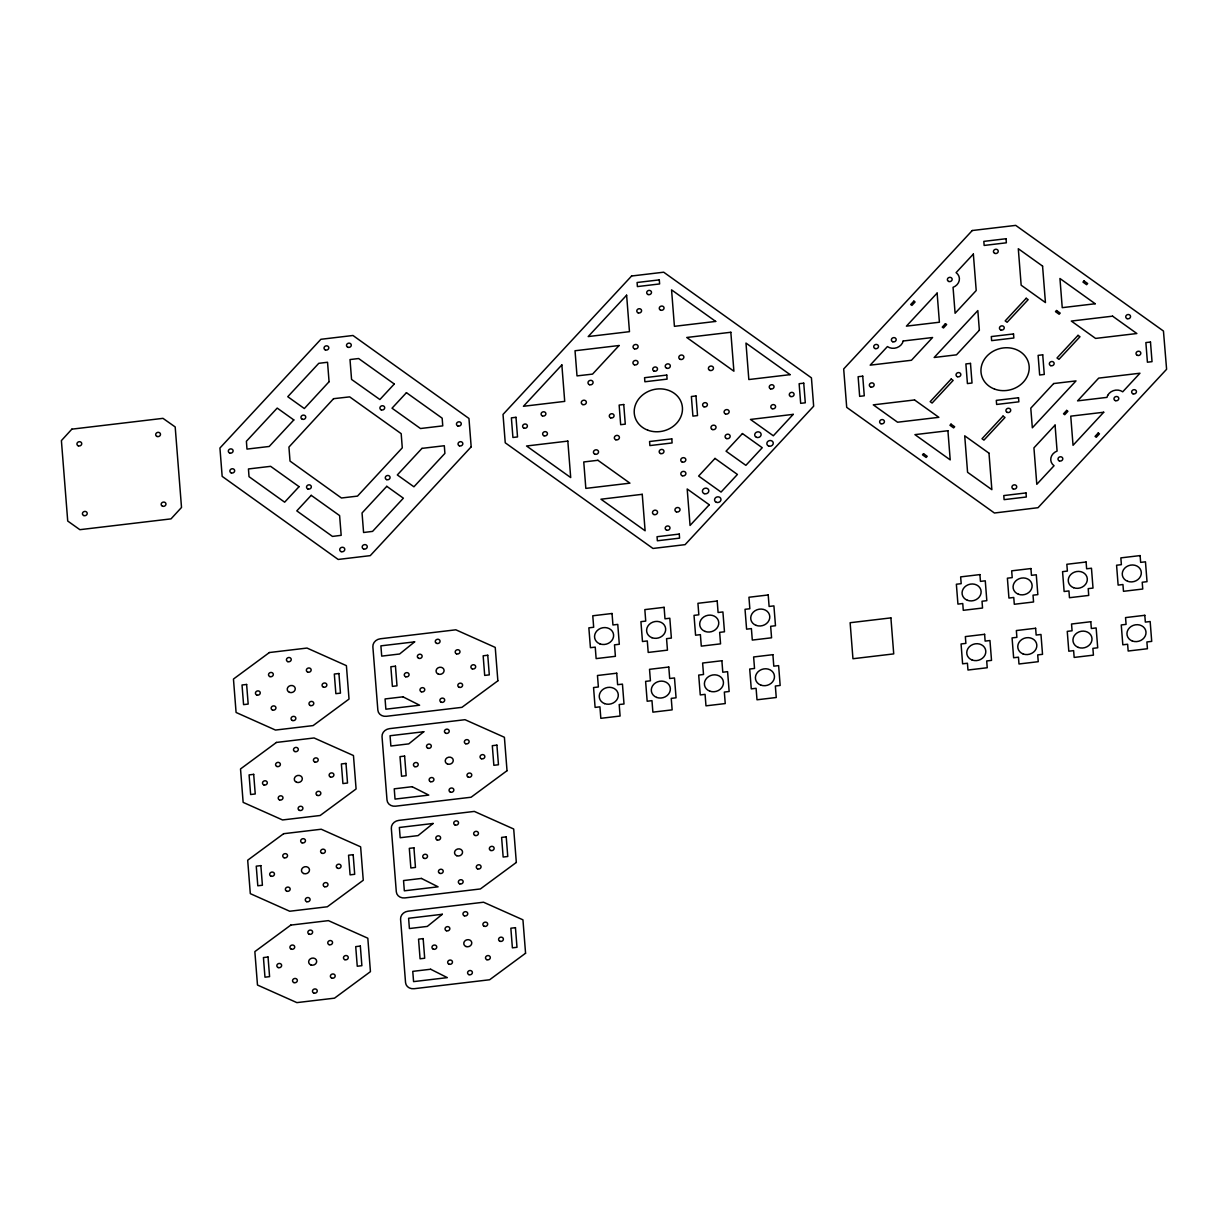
<?xml version="1.0" encoding="UTF-8"?>
<svg xmlns="http://www.w3.org/2000/svg" width="1228" height="1228" viewBox="0 0 1228 1228"><rect width="100%" height="100%" fill="white"/><g stroke="black" fill="none" stroke-linecap="round" stroke-linejoin="round"><path stroke-width="1.5" d="M903.194 341L902.442 343.011A9.732 8.504 -14.3 0 1 887.43 346.572L870.176 365.161L911.452 360.264L932.589 337.516L903.194 341M1107.702 395.37L1106.95 397.381L1077.57 400.865L1098.692 378.117L1139.968 373.22L1122.714 391.809A9.732 8.504 -14.3 0 0 1107.702 395.37M71.869 429.155L61.4 440.591L67.724 521.04L79.881 529.682L171.014 518.876L181.514 507.456L175.19 426.945L162.971 418.349L71.869 429.155M329.073 381.724L304.329 408.54L287.766 396.705L318.773 363.319L327.538 362.26L329.073 381.724M333.571 398.686L288.933 447.069L290.023 461.083L341.445 498L357.501 496.112L402.277 447.836L401.188 433.668L349.673 396.874L333.571 398.686M293.814 419.945L269.208 446.47L246.981 449.095L246.398 441.266L277.206 408.08L293.814 419.945M299.064 486.656L284.65 502.191L249.023 476.679L248.455 468.958L270.62 466.333L299.064 486.656M394.295 383.996L379.882 399.53L351.561 379.437L350.011 359.558L358.622 358.53L394.295 383.996M311.206 495.329L296.792 510.879L332.466 536.421L341.184 535.331L339.603 515.591L311.206 495.329M406.437 392.668L392.024 408.203L420.483 428.526L442.755 425.87L442.157 418.18L406.437 392.668M386.774 486.319L362.045 512.966L363.58 532.507L372.575 531.386L403.367 498.184L386.774 486.319M421.971 448.374L397.319 474.944L413.928 486.795L444.904 453.393L444.306 445.733L421.971 448.374M471.184 446.839L370.257 555.639L338.161 559.446L222.161 476.372L219.935 448.02L320.876 339.296L352.973 335.49L468.958 418.472L471.184 446.839M631.591 276.008L503.019 414.435L505.245 442.801L652.974 548.456L685.086 544.649L813.657 406.207L811.432 377.856L663.688 272.202L631.591 276.008M561.856 364.931L523.435 406.284L564.711 401.387L561.856 364.931M626.618 295.196L588.197 336.564L629.473 331.667L626.618 295.196M619.096 345.513L592.556 374.11L577.006 375.891L575.026 350.748L619.096 345.513M715.003 458.412L698.625 476.05L721.051 492.075L737.414 474.453L715.003 458.412M742.433 433.561L726.055 451.183L745.872 465.351L762.235 447.729L742.433 433.561M709.262 504.769L690.059 525.446L687.189 488.99L709.262 504.769M793.227 414.358L773.333 435.786L750.461 419.439L793.227 414.358M972.254 230.526L843.682 368.968L846.706 407.358L994.434 513.012L1038.028 507.701L1166.6 369.275L1163.453 331.038L1015.71 225.384L972.254 230.526M913.862 301.121L910.7 304.529L911.913 305.404L915.075 301.996L913.862 301.121M937.117 293.093L906.417 326.141L939.405 322.227L937.117 293.093M973.359 254.073L956.09 272.647A9.732 8.504 -14.3 0 1 955.154 286.277L953.051 287.321L955.092 313.278L976.214 290.529L973.359 254.073M945.422 323.685L942.26 327.108L943.472 327.968L946.635 324.56L945.422 323.685M979.361 330.209L956.489 354.831L934.155 357.486L977.826 310.577L979.361 330.209M951.193 379.022L930.179 401.663L932.113 403.045L953.143 380.419L951.193 379.022M1026.194 298.266L1005.179 320.907L1007.113 322.289L1028.143 299.663L1026.194 298.266M923.548 453.7L922.489 454.836L926.142 457.445L927.201 456.309L923.548 453.7M951.009 424.136L949.965 425.272L953.603 427.881L954.663 426.745L951.009 424.136M1056.556 310.515L1055.497 311.651L1059.135 314.245L1060.194 313.109L1056.556 310.515M1084.017 280.936L1082.958 282.072L1086.596 284.681L1087.655 283.545L1084.017 280.936M1003.03 416.092L982.016 438.734L983.95 440.115L1004.98 417.489L1003.03 416.092M1078.03 335.336L1057.016 357.977L1058.95 359.359L1079.98 336.733L1078.03 335.336M1053.655 383.55L1030.783 408.172L1032.334 427.804L1076.004 380.91L1053.655 383.55M1066.687 410.413L1063.509 413.821L1064.737 414.696L1067.899 411.288L1066.687 410.413M1055.067 425.103L1033.93 447.852L1036.8 484.308L1054.054 465.734A9.732 8.504 -14.3 0 1 1055.005 452.119L1057.093 451.06L1055.067 425.103M1103.726 412.24L1073.042 445.303L1070.755 416.154L1103.726 412.24M1098.246 432.977L1095.069 436.401L1096.282 437.26L1099.459 433.852L1098.246 432.977M414.634 641.86L399.607 654.002L381.708 656.12L380.895 645.851L414.634 641.86M423.798 731.734L408.77 743.876L390.872 746.01L390.059 735.741L423.798 731.734M433.1 823.466L418.073 835.608L400.174 837.726L399.361 827.472L433.1 823.466M442.341 914.277L427.298 926.419L409.4 928.537L408.602 918.268L442.341 914.277M269.392 652.529L233.458 679.053L236.083 712.47L275.486 730.061L313.109 725.594L349.028 699.07L346.403 665.653L307.015 648.062L269.392 652.529M276.453 742.433L240.519 768.943L243.144 802.375L282.547 819.951L320.155 815.499L356.089 788.975L353.464 755.542L314.076 737.967L276.453 742.433M283.622 833.705L247.688 860.214L250.312 893.646L289.701 911.237L327.323 906.771L363.258 880.246L360.633 846.829L321.245 829.238L283.622 833.705M497.862 680.819L461.928 707.343L386.436 716.292A8.105 7.092 -14.3 0 1 377.856 710.168L372.867 646.803A8.105 7.092 -14.3 0 1 380.342 638.775L455.849 629.81L495.237 647.402L497.862 680.819M290.79 925.098L254.856 951.608L257.481 985.04L296.884 1002.616L334.507 998.164L370.442 971.64L367.817 938.207L328.413 920.632L290.79 925.098M507.026 770.708L471.091 797.233L395.585 806.182A8.105 7.092 -14.3 0 1 387.004 800.042L382.031 736.693A8.105 7.092 -14.3 0 1 389.506 728.649L465.013 719.7L504.401 737.276L507.026 770.708M516.328 862.44L480.394 888.949L404.887 897.914A8.105 7.092 -14.3 0 1 396.306 891.774L391.333 828.424A8.105 7.092 -14.3 0 1 398.808 820.381L474.315 811.416L513.703 829.007L516.328 862.44M525.569 953.235L489.634 979.76L414.128 988.709A8.105 7.092 -14.3 0 1 405.547 982.584L400.574 919.219A8.105 7.092 -14.3 0 1 408.034 911.191L483.54 902.227L522.944 919.818L525.569 953.235M659.298 279.877L637.086 282.501L637.409 286.584L659.62 283.944L659.298 279.877M1006.039 238.739L983.828 241.379L984.15 245.446L1006.361 242.806L1006.039 238.739M715.694 321.429L674.418 326.326L671.562 289.869L715.694 321.429M730.829 332.266L686.744 337.485L733.899 371.194L730.829 332.266M1095.207 303.746L1062.235 307.66L1059.948 278.51L1095.207 303.746M1112.583 316.164L1071.307 321.061L1095.576 338.421L1136.852 333.525L1112.583 316.164M666.773 375.062L644.562 377.702L644.884 381.77L667.096 379.13L666.773 375.062M1013.514 333.939L991.303 336.564L991.625 340.632L1013.837 338.007L1013.514 333.939M790.111 374.647L748.834 379.544L745.979 343.088L790.111 374.647M515.99 417.305L511.385 417.858L512.92 437.475L517.525 436.938L515.99 417.305M623.747 404.519L619.142 405.071L620.677 424.688L625.282 424.151L623.747 404.519M695.984 395.953L691.379 396.506L692.914 416.123L697.519 415.586L695.984 395.953M803.741 383.167L799.136 383.719L800.671 403.337L805.292 402.799L803.741 383.167M862.731 376.167L858.126 376.72L859.661 396.352L864.266 395.8L862.731 376.167M970.488 363.396L965.883 363.933L967.418 383.566L972.023 383.013L970.488 363.396M1042.725 354.815L1038.12 355.368L1039.655 375L1044.276 374.448L1042.725 354.815M1150.482 342.044L1145.877 342.581L1147.412 362.214L1152.033 361.661L1150.482 342.044M567.827 441.098L526.551 445.994L570.698 477.554L567.827 441.098M914.568 399.96L873.292 404.856L897.576 422.217L938.852 417.32L914.568 399.96M671.793 438.872L649.566 441.512L649.888 445.58L672.1 442.955L671.793 438.872M1018.534 397.749L996.307 400.374L996.629 404.457L1018.856 401.817L1018.534 397.749M597.913 460.285L583.76 461.958L585.833 488.391L629.933 483.157L597.913 460.285M947.924 430.736L914.937 434.635L950.211 459.871L947.924 430.736M642.244 494.316L600.968 499.213L645.114 530.772L642.244 494.316M679.268 534.073L657.041 536.713L657.364 540.78L679.575 538.14L679.268 534.073M1026.009 492.935L1003.783 495.575L1004.105 499.642L1026.316 497.002L1026.009 492.935M612.035 613.493L592.771 615.781L593.677 627.262L588.857 627.846L590.422 647.693L595.242 647.125L596.133 658.607L615.397 656.32L614.507 644.838L619.311 644.27L617.761 624.407L612.941 624.975L612.035 613.493M664.102 607.323L644.838 609.61L645.728 621.092L640.924 621.66L642.474 641.523L647.294 640.939L648.2 652.436L667.464 650.149L666.558 638.667L671.378 638.084L669.813 618.237L664.993 618.805L664.102 607.323M717.198 601.029L697.934 603.301L698.824 614.798L694.02 615.366L695.57 635.214L700.39 634.646L701.295 646.128L720.56 643.856L719.654 632.359L724.474 631.791L722.908 611.943L718.088 612.511L717.198 601.029M768.206 594.966L748.942 597.253L749.847 608.75L745.028 609.318L746.593 629.166L751.398 628.598L752.303 640.08L771.568 637.793L770.662 626.311L775.482 625.743L773.916 605.88L769.112 606.463L768.206 594.966M979.913 574.597L960.649 576.884L961.186 583.668L956.366 584.236L957.932 604.099L962.752 603.531L963.274 610.316L982.538 608.029L982.016 601.244L986.821 600.676L985.27 580.813L980.451 581.381L979.913 574.597M1030.937 568.549L1011.672 570.836L1012.21 577.62L1007.39 578.188L1008.94 598.051L1013.76 597.468L1014.297 604.268L1033.562 601.981L1033.024 595.181L1037.844 594.613L1036.278 574.765L1031.459 575.333L1030.937 568.549M1086.105 562.01L1066.84 564.281L1067.378 571.081L1062.558 571.649L1064.123 591.497L1068.943 590.929L1069.465 597.714L1088.729 595.426L1088.208 588.642L1093.012 588.074L1091.462 568.226L1086.642 568.794L1086.105 562.01M1140.121 555.593L1120.857 557.88L1121.379 564.665L1116.574 565.233L1118.125 585.096L1122.945 584.528L1123.482 591.313L1142.746 589.026L1142.209 582.241L1147.029 581.673L1145.463 561.81L1140.643 562.378L1140.121 555.593M395.462 666.19L390.857 666.743L392.392 686.375L396.997 685.823L395.462 666.19M487.762 655.245L483.157 655.798L484.692 675.415L489.297 674.878L487.762 655.245M246.628 684.456L242.023 684.994L243.574 704.626L248.179 704.074L246.628 684.456M338.928 673.497L334.323 674.049L335.858 693.666L340.463 693.129L338.928 673.497M890.899 617.884L850.129 622.719L852.953 658.73L893.723 653.895L890.899 617.884M402.968 696.829L385.07 698.947L385.868 709.201L419.608 705.21L402.968 696.829M616.732 673.205L597.468 675.492L598.374 686.974L593.554 687.557L595.104 707.405L599.924 706.837L600.83 718.319L620.094 716.031L619.188 704.55L624.008 703.982L622.442 684.119L617.623 684.702L616.732 673.205M668.784 667.034L649.52 669.321L650.426 680.803L645.606 681.371L647.171 701.234L651.976 700.651L652.882 712.148L672.146 709.861L671.24 698.379L676.06 697.796L674.494 677.948L669.69 678.516L668.784 667.034M721.88 660.741L702.616 663.028L703.521 674.51L698.701 675.078L700.267 694.925L705.072 694.357L705.977 705.839L725.241 703.567L724.336 692.07L729.156 691.502L727.59 671.655L722.785 672.223L721.88 660.741M772.888 654.678L753.624 656.965L754.529 668.462L749.709 669.03L751.275 688.877L756.095 688.309L757.001 699.791L776.249 697.504L775.359 686.022L780.164 685.454L778.613 665.607L773.793 666.175L772.888 654.678M984.61 634.308L965.346 636.595L965.883 643.38L961.063 643.963L962.614 663.811L967.434 663.243L967.971 670.027L987.235 667.74L986.698 660.956L991.518 660.388L989.952 640.525L985.132 641.108L984.61 634.308M1035.618 628.26L1016.354 630.547L1016.891 637.332L1012.072 637.9L1013.637 657.763L1018.457 657.18L1018.979 663.98L1038.243 661.692L1037.706 654.908L1042.526 654.324L1040.976 634.477L1036.156 635.045L1035.618 628.26M1090.802 621.721L1071.537 624.008L1072.075 630.793L1067.255 631.361L1068.805 651.208L1073.625 650.64L1074.162 657.425L1093.427 655.138L1092.889 648.353L1097.709 647.785L1096.143 627.938L1091.339 628.506L1090.802 621.721M1144.803 615.305L1125.539 617.592L1126.076 624.377L1121.256 624.96L1122.822 644.807L1127.626 644.239L1128.164 651.024L1147.428 648.737L1146.891 641.952L1151.71 641.384L1150.16 621.521L1145.34 622.105L1144.803 615.305M404.611 756.08L400.006 756.632L401.556 776.249L406.161 775.712L404.611 756.08M496.91 745.135L492.305 745.688L493.856 765.305L498.461 764.752L496.91 745.135M253.689 774.346L249.084 774.899L250.635 794.516L255.24 793.979L253.689 774.346M345.989 763.402L341.384 763.954L342.919 783.571L347.524 783.019L345.989 763.402M412.132 786.703L394.234 788.836L395.032 799.09L428.772 795.099L412.132 786.703M260.858 865.617L256.253 866.17L257.803 885.787L262.408 885.25L260.858 865.617M353.157 854.673L348.552 855.225L350.087 874.843L354.692 874.305L353.157 854.673M413.928 847.811L409.308 848.348L410.858 867.981L415.463 867.428L413.928 847.811M506.228 836.867L501.607 837.404L503.158 857.037L507.763 856.484L506.228 836.867M421.434 878.434L403.536 880.553L404.334 890.822L438.074 886.816L421.434 878.434M268.042 957.011L263.437 957.564L264.972 977.181L269.577 976.644L268.042 957.011M360.326 946.067L355.721 946.619L357.256 966.236L361.876 965.684L360.326 946.067M423.153 938.606L418.548 939.159L420.083 958.792L424.688 958.239L423.153 938.606M515.453 927.662L510.848 928.215L512.383 947.832L516.988 947.295L515.453 927.662M430.66 969.245L412.761 971.363L413.575 981.617L447.314 977.626L430.66 969.245M1042.572 266.092L1018.304 248.731L1021.159 285.203L1045.442 302.564L1042.572 266.092M988.985 453.178L964.717 435.817L967.572 472.289L991.856 489.65L988.985 453.178M1137.358 355.352A2.425 2.134 -14.3 0 0 1140.827 353.096A2.425 2.134 -14.3 0 0 1137.067 351.668A2.425 2.134 -14.3 0 0 1137.358 355.352M957.364 376.704A2.425 2.134 -14.3 0 0 960.833 374.448A2.425 2.134 -14.3 0 0 957.072 373.02A2.425 2.134 -14.3 0 0 957.364 376.704M994.772 253.382A2.425 2.134 -14.3 0 0 998.241 251.111A2.425 2.134 -14.3 0 0 994.48 249.698A2.425 2.134 -14.3 0 0 994.772 253.382M870.683 386.989A2.425 2.134 -14.3 0 0 874.152 384.717A2.425 2.134 -14.3 0 0 870.391 383.305A2.425 2.134 -14.3 0 0 870.683 386.989M1013.269 488.959A2.425 2.134 -14.3 0 0 1016.738 486.702A2.425 2.134 -14.3 0 0 1012.977 485.275A2.425 2.134 -14.3 0 0 1013.269 488.959M994.48 389.046A24.314 21.26 -14.3 0 0 1029.156 366.343A24.314 21.26 -14.3 0 0 991.595 352.206A24.314 21.26 -14.3 0 0 994.48 389.046M1007.252 412.393A2.425 2.134 -14.3 0 0 1010.721 410.121A2.425 2.134 -14.3 0 0 1006.96 408.709A2.425 2.134 -14.3 0 0 1007.252 412.393M1050.677 365.637A2.425 2.134 -14.3 0 0 1054.146 363.365A2.425 2.134 -14.3 0 0 1050.385 361.953A2.425 2.134 -14.3 0 0 1050.677 365.637M1000.774 329.964A2.425 2.134 -14.3 0 0 1004.243 327.692A2.425 2.134 -14.3 0 0 1000.498 326.28A2.425 2.134 -14.3 0 0 1000.774 329.964M1127.611 581.289A9.609 8.396 -14.3 0 0 1141.303 572.325A9.609 8.396 -14.3 0 0 1126.46 566.737A9.609 8.396 -14.3 0 0 1127.611 581.289M1059.334 460.899A2.425 2.134 -14.3 0 0 1062.803 458.627A2.425 2.134 -14.3 0 0 1059.043 457.215A2.425 2.134 -14.3 0 0 1059.334 460.899M1115.316 400.62A2.425 2.134 -14.3 0 0 1118.785 398.348A2.425 2.134 -14.3 0 0 1115.024 396.936A2.425 2.134 -14.3 0 0 1115.316 400.62M948.707 281.458A2.425 2.134 -14.3 0 0 952.16 279.186A2.425 2.134 -14.3 0 0 948.415 277.774A2.425 2.134 -14.3 0 0 948.707 281.458M892.71 341.737A2.425 2.134 -14.3 0 0 896.179 339.465A2.425 2.134 -14.3 0 0 892.418 338.053A2.425 2.134 -14.3 0 0 892.71 341.737M1132.984 393.804A2.425 2.134 -14.3 0 0 1136.453 391.532A2.425 2.134 -14.3 0 0 1132.692 390.12A2.425 2.134 -14.3 0 0 1132.984 393.804M1127.074 318.651A2.425 2.134 -14.3 0 0 1130.543 316.379A2.425 2.134 -14.3 0 0 1126.782 314.967A2.425 2.134 -14.3 0 0 1127.074 318.651M875.057 348.552A2.425 2.134 -14.3 0 0 878.527 346.281A2.425 2.134 -14.3 0 0 874.766 344.868A2.425 2.134 -14.3 0 0 875.057 348.552M880.952 423.706A2.425 2.134 -14.3 0 0 884.421 421.434A2.425 2.134 -14.3 0 0 880.66 420.022A2.425 2.134 -14.3 0 0 880.952 423.706M790.617 396.49A2.425 2.134 -14.3 0 0 794.086 394.219A2.425 2.134 -14.3 0 0 790.325 392.806A2.425 2.134 -14.3 0 0 790.617 396.49M648.031 294.52A2.425 2.134 -14.3 0 0 651.5 292.249A2.425 2.134 -14.3 0 0 647.739 290.836A2.425 2.134 -14.3 0 0 648.031 294.52M654.033 371.086A2.425 2.134 -14.3 0 0 657.502 368.814A2.425 2.134 -14.3 0 0 653.756 367.402A2.425 2.134 -14.3 0 0 654.033 371.086M703.936 406.775A2.425 2.134 -14.3 0 0 707.405 404.503A2.425 2.134 -14.3 0 0 703.644 403.091A2.425 2.134 -14.3 0 0 703.936 406.775M660.51 453.531A2.425 2.134 -14.3 0 0 663.98 451.259A2.425 2.134 -14.3 0 0 660.219 449.847A2.425 2.134 -14.3 0 0 660.51 453.531M666.528 530.097A2.425 2.134 -14.3 0 0 669.997 527.825A2.425 2.134 -14.3 0 0 666.236 526.413A2.425 2.134 -14.3 0 0 666.528 530.097M610.623 417.842A2.425 2.134 -14.3 0 0 614.077 415.571A2.425 2.134 -14.3 0 0 610.331 414.158A2.425 2.134 -14.3 0 0 610.623 417.842M647.739 430.168A24.314 21.26 -14.3 0 0 682.415 407.466A24.314 21.26 -14.3 0 0 644.854 393.328A24.314 21.26 -14.3 0 0 647.739 430.168M523.942 428.127A2.425 2.134 -14.3 0 0 527.395 425.855A2.425 2.134 -14.3 0 0 523.65 424.443A2.425 2.134 -14.3 0 0 523.942 428.127M634.354 364.793A2.579 2.256 -14.3 0 0 638.023 362.398A2.579 2.256 -14.3 0 0 634.047 360.894A2.579 2.256 -14.3 0 0 634.354 364.793M680.22 359.374A2.579 2.256 -14.3 0 0 683.889 356.98A2.579 2.256 -14.3 0 0 679.913 355.475A2.579 2.256 -14.3 0 0 680.22 359.374M615.75 439.747A2.579 2.256 -14.3 0 0 619.419 437.337A2.579 2.256 -14.3 0 0 615.443 435.848A2.579 2.256 -14.3 0 0 615.75 439.747M768.636 446.01A3.239 2.84 -14.3 0 0 773.256 442.986A3.239 2.84 -14.3 0 0 768.252 441.098A3.239 2.84 -14.3 0 0 768.636 446.01M756.494 437.337A3.239 2.84 -14.3 0 0 761.13 434.313A3.239 2.84 -14.3 0 0 756.11 432.425A3.239 2.84 -14.3 0 0 756.494 437.337M704.212 493.641A3.239 2.84 -14.3 0 0 708.832 490.601A3.239 2.84 -14.3 0 0 703.828 488.729A3.239 2.84 -14.3 0 0 704.212 493.641M716.354 502.313A3.239 2.84 -14.3 0 0 720.974 499.289A3.239 2.84 -14.3 0 0 715.97 497.401A3.239 2.84 -14.3 0 0 716.354 502.313M682.169 462.02A2.579 2.256 -14.3 0 0 685.838 459.61A2.579 2.256 -14.3 0 0 681.862 458.121A2.579 2.256 -14.3 0 0 682.169 462.02M666.65 368.231A2.579 2.256 -14.3 0 0 670.319 365.821A2.579 2.256 -14.3 0 0 666.343 364.317A2.579 2.256 -14.3 0 0 666.65 368.231M712.363 429.524A2.579 2.256 -14.3 0 0 716.047 427.129A2.579 2.256 -14.3 0 0 712.071 425.625A2.579 2.256 -14.3 0 0 712.363 429.524M682.231 475.743A2.579 2.256 -14.3 0 0 685.899 473.348A2.579 2.256 -14.3 0 0 681.924 471.844A2.579 2.256 -14.3 0 0 682.231 475.743M725.502 413.943A2.579 2.256 -14.3 0 0 729.171 411.534A2.579 2.256 -14.3 0 0 725.195 410.045A2.579 2.256 -14.3 0 0 725.502 413.943M582.701 404.565A2.579 2.256 -14.3 0 0 586.37 402.17A2.579 2.256 -14.3 0 0 582.394 400.666A2.579 2.256 -14.3 0 0 582.701 404.565M634.462 348.829A2.579 2.256 -14.3 0 0 638.13 346.434A2.579 2.256 -14.3 0 0 634.155 344.93A2.579 2.256 -14.3 0 0 634.462 348.829M594.874 454.176A2.579 2.256 -14.3 0 0 598.543 451.766A2.579 2.256 -14.3 0 0 594.567 450.262A2.579 2.256 -14.3 0 0 594.874 454.176M709.815 370.411A2.579 2.256 -14.3 0 0 713.483 368.001A2.579 2.256 -14.3 0 0 709.508 366.512A2.579 2.256 -14.3 0 0 709.815 370.411M589.409 384.686A2.579 2.256 -14.3 0 0 593.093 382.276A2.579 2.256 -14.3 0 0 589.118 380.787A2.579 2.256 -14.3 0 0 589.409 384.686M726.5 438.549A2.579 2.256 -14.3 0 0 730.169 436.155A2.579 2.256 -14.3 0 0 726.193 434.651A2.579 2.256 -14.3 0 0 726.5 438.549M772.136 408.709A2.425 2.134 -14.3 0 0 775.589 406.437A2.425 2.134 -14.3 0 0 771.844 405.025A2.425 2.134 -14.3 0 0 772.136 408.709M770.57 388.846A2.425 2.134 -14.3 0 0 774.039 386.574A2.425 2.134 -14.3 0 0 770.278 385.162A2.425 2.134 -14.3 0 0 770.57 388.846M638.115 312.833A2.425 2.134 -14.3 0 0 641.584 310.561A2.425 2.134 -14.3 0 0 637.839 309.149A2.425 2.134 -14.3 0 0 638.115 312.833M660.603 310.162A2.425 2.134 -14.3 0 0 664.056 307.89A2.425 2.134 -14.3 0 0 660.311 306.478A2.425 2.134 -14.3 0 0 660.603 310.162M543.973 435.771A2.425 2.134 -14.3 0 0 547.442 433.499A2.425 2.134 -14.3 0 0 543.682 432.087A2.425 2.134 -14.3 0 0 543.973 435.771M542.423 415.908A2.425 2.134 -14.3 0 0 545.892 413.636A2.425 2.134 -14.3 0 0 542.131 412.224A2.425 2.134 -14.3 0 0 542.423 415.908M676.367 511.861A2.579 2.256 -14.3 0 0 680.036 509.466A2.579 2.256 -14.3 0 0 676.06 507.962A2.579 2.256 -14.3 0 0 676.367 511.861M653.895 514.532A2.579 2.256 -14.3 0 0 657.563 512.122A2.579 2.256 -14.3 0 0 653.588 510.633A2.579 2.256 -14.3 0 0 653.895 514.532M756.08 625.374A9.609 8.396 -14.3 0 0 769.772 616.395A9.609 8.396 -14.3 0 0 754.928 610.823A9.609 8.396 -14.3 0 0 756.08 625.374M1132.308 641.001A9.609 8.396 -14.3 0 0 1146 632.036A9.609 8.396 -14.3 0 0 1131.157 626.449A9.609 8.396 -14.3 0 0 1132.308 641.001M760.761 685.086A9.609 8.396 -14.3 0 0 774.454 676.106A9.609 8.396 -14.3 0 0 759.61 670.534A9.609 8.396 -14.3 0 0 760.761 685.086M1073.61 587.705A9.609 8.396 -14.3 0 0 1087.302 578.726A9.609 8.396 -14.3 0 0 1072.458 573.154A9.609 8.396 -14.3 0 0 1073.61 587.705M1078.291 647.417A9.609 8.396 -14.3 0 0 1091.984 638.437A9.609 8.396 -14.3 0 0 1077.156 632.865A9.609 8.396 -14.3 0 0 1078.291 647.417M1018.426 594.245A9.609 8.396 -14.3 0 0 1032.119 585.28A9.609 8.396 -14.3 0 0 1017.291 579.693A9.609 8.396 -14.3 0 0 1018.426 594.245M1023.124 653.956A9.609 8.396 -14.3 0 0 1036.816 644.992A9.609 8.396 -14.3 0 0 1021.972 639.404A9.609 8.396 -14.3 0 0 1023.124 653.956M967.418 600.292A9.609 8.396 -14.3 0 0 981.111 591.328A9.609 8.396 -14.3 0 0 966.267 585.741A9.609 8.396 -14.3 0 0 967.418 600.292M972.1 660.004A9.609 8.396 -14.3 0 0 985.792 651.04A9.609 8.396 -14.3 0 0 970.964 645.452A9.609 8.396 -14.3 0 0 972.1 660.004M705.056 631.422A9.609 8.396 -14.3 0 0 718.748 622.442A9.609 8.396 -14.3 0 0 703.905 616.87A9.609 8.396 -14.3 0 0 705.056 631.422M709.753 691.134A9.609 8.396 -14.3 0 0 723.445 682.154A9.609 8.396 -14.3 0 0 708.602 676.582A9.609 8.396 -14.3 0 0 709.753 691.134M656.658 697.427A9.609 8.396 -14.3 0 0 670.35 688.463A9.609 8.396 -14.3 0 0 655.506 682.875A9.609 8.396 -14.3 0 0 656.658 697.427M651.961 637.716A9.609 8.396 -14.3 0 0 665.653 628.751A9.609 8.396 -14.3 0 0 650.809 623.164A9.609 8.396 -14.3 0 0 651.961 637.716M604.59 703.613A9.609 8.396 -14.3 0 0 618.283 694.634A9.609 8.396 -14.3 0 0 603.455 689.061A9.609 8.396 -14.3 0 0 604.59 703.613M599.909 643.886A9.609 8.396 -14.3 0 0 613.601 634.922A9.609 8.396 -14.3 0 0 598.757 629.335A9.609 8.396 -14.3 0 0 599.909 643.886M418.687 658.331A2.425 2.134 -14.3 0 0 422.14 656.059A2.425 2.134 -14.3 0 0 418.395 654.647A2.425 2.134 -14.3 0 0 418.687 658.331M421.311 691.763A2.425 2.134 -14.3 0 0 424.765 689.491A2.425 2.134 -14.3 0 0 421.02 688.079A2.425 2.134 -14.3 0 0 421.311 691.763M456.524 653.849A2.425 2.134 -14.3 0 0 459.993 651.577A2.425 2.134 -14.3 0 0 456.233 650.165A2.425 2.134 -14.3 0 0 456.524 653.849M438.319 674.111A4.052 3.546 -14.3 0 0 444.091 670.334A4.052 3.546 -14.3 0 0 437.828 667.971A4.052 3.546 -14.3 0 0 438.319 674.111M436.6 643.38A2.425 2.134 -14.3 0 0 440.069 641.108A2.425 2.134 -14.3 0 0 436.308 639.696A2.425 2.134 -14.3 0 0 436.6 643.38M441.22 702.232A2.425 2.134 -14.3 0 0 444.689 699.96A2.425 2.134 -14.3 0 0 440.929 698.548A2.425 2.134 -14.3 0 0 441.22 702.232M459.149 687.281A2.425 2.134 -14.3 0 0 462.618 685.009A2.425 2.134 -14.3 0 0 458.858 683.597A2.425 2.134 -14.3 0 0 459.149 687.281M405.608 676.751A2.425 2.134 -14.3 0 0 409.077 674.479A2.425 2.134 -14.3 0 0 405.317 673.067A2.425 2.134 -14.3 0 0 405.608 676.751M472.227 668.861A2.425 2.134 -14.3 0 0 475.681 666.589A2.425 2.134 -14.3 0 0 471.936 665.177A2.425 2.134 -14.3 0 0 472.227 668.861M427.835 748.22A2.425 2.134 -14.3 0 0 431.304 745.949A2.425 2.134 -14.3 0 0 427.544 744.536A2.425 2.134 -14.3 0 0 427.835 748.22M447.468 764A4.052 3.546 -14.3 0 0 453.255 760.224A4.052 3.546 -14.3 0 0 446.992 757.86A4.052 3.546 -14.3 0 0 447.468 764M445.764 733.269A2.425 2.134 -14.3 0 0 449.233 730.998A2.425 2.134 -14.3 0 0 445.472 729.586A2.425 2.134 -14.3 0 0 445.764 733.269M481.376 758.735A2.425 2.134 -14.3 0 0 484.845 756.463A2.425 2.134 -14.3 0 0 481.084 755.051A2.425 2.134 -14.3 0 0 481.376 758.735M450.384 792.121A2.425 2.134 -14.3 0 0 453.853 789.85A2.425 2.134 -14.3 0 0 450.093 788.437A2.425 2.134 -14.3 0 0 450.384 792.121M414.757 766.64A2.425 2.134 -14.3 0 0 418.226 764.369A2.425 2.134 -14.3 0 0 414.481 762.956A2.425 2.134 -14.3 0 0 414.757 766.64M465.673 743.738A2.425 2.134 -14.3 0 0 469.142 741.466A2.425 2.134 -14.3 0 0 465.397 740.054A2.425 2.134 -14.3 0 0 465.673 743.738M468.298 777.155A2.425 2.134 -14.3 0 0 471.767 774.883A2.425 2.134 -14.3 0 0 468.021 773.471A2.425 2.134 -14.3 0 0 468.298 777.155M430.46 781.653A2.425 2.134 -14.3 0 0 433.929 779.381A2.425 2.134 -14.3 0 0 430.168 777.969A2.425 2.134 -14.3 0 0 430.46 781.653M437.137 839.952A2.425 2.134 -14.3 0 0 440.606 837.68A2.425 2.134 -14.3 0 0 436.861 836.268A2.425 2.134 -14.3 0 0 437.137 839.952M456.785 855.732A4.052 3.546 -14.3 0 0 462.557 851.94A4.052 3.546 -14.3 0 0 456.294 849.592A4.052 3.546 -14.3 0 0 456.785 855.732M490.678 850.467A2.425 2.134 -14.3 0 0 494.147 848.195A2.425 2.134 -14.3 0 0 490.386 846.783A2.425 2.134 -14.3 0 0 490.678 850.467M459.686 883.838A2.425 2.134 -14.3 0 0 463.156 881.566A2.425 2.134 -14.3 0 0 459.395 880.154A2.425 2.134 -14.3 0 0 459.686 883.838M424.074 858.372A2.425 2.134 -14.3 0 0 427.528 856.1A2.425 2.134 -14.3 0 0 423.783 854.688A2.425 2.134 -14.3 0 0 424.074 858.372M474.975 835.454A2.425 2.134 -14.3 0 0 478.444 833.183A2.425 2.134 -14.3 0 0 474.699 831.77A2.425 2.134 -14.3 0 0 474.975 835.454M439.762 873.369A2.425 2.134 -14.3 0 0 443.231 871.097A2.425 2.134 -14.3 0 0 439.471 869.685A2.425 2.134 -14.3 0 0 439.762 873.369M477.6 868.887A2.425 2.134 -14.3 0 0 481.069 866.615A2.425 2.134 -14.3 0 0 477.324 865.203A2.425 2.134 -14.3 0 0 477.6 868.887M455.066 824.986A2.425 2.134 -14.3 0 0 458.535 822.729A2.425 2.134 -14.3 0 0 454.774 821.302A2.425 2.134 -14.3 0 0 455.066 824.986M484.216 926.265A2.425 2.134 -14.3 0 0 487.685 923.993A2.425 2.134 -14.3 0 0 483.924 922.581A2.425 2.134 -14.3 0 0 484.216 926.265M486.841 959.697A2.425 2.134 -14.3 0 0 490.31 957.426A2.425 2.134 -14.3 0 0 486.549 956.013A2.425 2.134 -14.3 0 0 486.841 959.697M433.3 949.167A2.425 2.134 -14.3 0 0 436.769 946.895A2.425 2.134 -14.3 0 0 433.008 945.483A2.425 2.134 -14.3 0 0 433.3 949.167M464.291 915.796A2.425 2.134 -14.3 0 0 467.761 913.525A2.425 2.134 -14.3 0 0 464 912.112A2.425 2.134 -14.3 0 0 464.291 915.796M499.919 941.277A2.425 2.134 -14.3 0 0 503.388 939.006A2.425 2.134 -14.3 0 0 499.627 937.593A2.425 2.134 -14.3 0 0 499.919 941.277M466.011 946.527A4.052 3.546 -14.3 0 0 471.782 942.751A4.052 3.546 -14.3 0 0 465.535 940.387A4.052 3.546 -14.3 0 0 466.011 946.527M446.378 930.747A2.425 2.134 -14.3 0 0 449.847 928.475A2.425 2.134 -14.3 0 0 446.086 927.063A2.425 2.134 -14.3 0 0 446.378 930.747M468.912 974.648A2.425 2.134 -14.3 0 0 472.381 972.376A2.425 2.134 -14.3 0 0 468.62 970.964A2.425 2.134 -14.3 0 0 468.912 974.648M449.003 964.18A2.425 2.134 -14.3 0 0 452.472 961.908A2.425 2.134 -14.3 0 0 448.711 960.496A2.425 2.134 -14.3 0 0 449.003 964.18M331.713 978.087A2.425 2.134 -14.3 0 0 335.183 975.815A2.425 2.134 -14.3 0 0 331.422 974.403A2.425 2.134 -14.3 0 0 331.713 978.087M309.164 934.201A2.425 2.134 -14.3 0 0 312.633 931.929A2.425 2.134 -14.3 0 0 308.888 930.517A2.425 2.134 -14.3 0 0 309.164 934.201M278.173 967.572A2.425 2.134 -14.3 0 0 281.642 965.3A2.425 2.134 -14.3 0 0 277.881 963.888A2.425 2.134 -14.3 0 0 278.173 967.572M310.884 964.932A4.052 3.546 -14.3 0 0 316.671 961.156A4.052 3.546 -14.3 0 0 310.408 958.792A4.052 3.546 -14.3 0 0 310.884 964.932M344.792 959.667A2.425 2.134 -14.3 0 0 348.261 957.395A2.425 2.134 -14.3 0 0 344.5 955.983A2.425 2.134 -14.3 0 0 344.792 959.667M313.8 993.053A2.425 2.134 -14.3 0 0 317.254 990.781A2.425 2.134 -14.3 0 0 313.508 989.369A2.425 2.134 -14.3 0 0 313.8 993.053M329.089 944.67A2.425 2.134 -14.3 0 0 332.558 942.398A2.425 2.134 -14.3 0 0 328.797 940.986A2.425 2.134 -14.3 0 0 329.089 944.67M291.251 949.152A2.425 2.134 -14.3 0 0 294.72 946.88A2.425 2.134 -14.3 0 0 290.959 945.468A2.425 2.134 -14.3 0 0 291.251 949.152M293.876 982.584A2.425 2.134 -14.3 0 0 297.345 980.312A2.425 2.134 -14.3 0 0 293.584 978.9A2.425 2.134 -14.3 0 0 293.876 982.584M301.996 842.807A2.425 2.134 -14.3 0 0 305.465 840.535A2.425 2.134 -14.3 0 0 301.704 839.123A2.425 2.134 -14.3 0 0 301.996 842.807M271.004 876.178A2.425 2.134 -14.3 0 0 274.458 873.906A2.425 2.134 -14.3 0 0 270.713 872.494A2.425 2.134 -14.3 0 0 271.004 876.178M306.616 901.659A2.425 2.134 -14.3 0 0 310.085 899.387A2.425 2.134 -14.3 0 0 306.325 897.975A2.425 2.134 -14.3 0 0 306.616 901.659M303.715 873.538A4.052 3.546 -14.3 0 0 309.487 869.762A4.052 3.546 -14.3 0 0 303.224 867.398A4.052 3.546 -14.3 0 0 303.715 873.538M337.608 868.288A2.425 2.134 -14.3 0 0 341.077 866.016A2.425 2.134 -14.3 0 0 337.332 864.604A2.425 2.134 -14.3 0 0 337.608 868.288M324.545 886.708A2.425 2.134 -14.3 0 0 327.999 884.436A2.425 2.134 -14.3 0 0 324.253 883.024A2.425 2.134 -14.3 0 0 324.545 886.708M284.067 857.758A2.425 2.134 -14.3 0 0 287.536 855.486A2.425 2.134 -14.3 0 0 283.791 854.074A2.425 2.134 -14.3 0 0 284.067 857.758M286.692 891.19A2.425 2.134 -14.3 0 0 290.161 888.918A2.425 2.134 -14.3 0 0 286.416 887.506A2.425 2.134 -14.3 0 0 286.692 891.19M321.92 853.276A2.425 2.134 -14.3 0 0 325.374 851.004A2.425 2.134 -14.3 0 0 321.629 849.592A2.425 2.134 -14.3 0 0 321.92 853.276M314.752 762.005A2.425 2.134 -14.3 0 0 318.221 759.733A2.425 2.134 -14.3 0 0 314.46 758.321A2.425 2.134 -14.3 0 0 314.752 762.005M276.914 766.487A2.425 2.134 -14.3 0 0 280.368 764.215A2.425 2.134 -14.3 0 0 276.622 762.803A2.425 2.134 -14.3 0 0 276.914 766.487M279.539 799.919A2.425 2.134 -14.3 0 0 282.993 797.647A2.425 2.134 -14.3 0 0 279.247 796.235A2.425 2.134 -14.3 0 0 279.539 799.919M317.377 795.422A2.425 2.134 -14.3 0 0 320.846 793.15A2.425 2.134 -14.3 0 0 317.085 791.738A2.425 2.134 -14.3 0 0 317.377 795.422M294.827 751.536A2.425 2.134 -14.3 0 0 298.297 749.264A2.425 2.134 -14.3 0 0 294.536 747.852A2.425 2.134 -14.3 0 0 294.827 751.536M263.836 784.907A2.425 2.134 -14.3 0 0 267.305 782.635A2.425 2.134 -14.3 0 0 263.544 781.223A2.425 2.134 -14.3 0 0 263.836 784.907M299.448 810.388A2.425 2.134 -14.3 0 0 302.917 808.116A2.425 2.134 -14.3 0 0 299.156 806.704A2.425 2.134 -14.3 0 0 299.448 810.388M330.455 777.002A2.425 2.134 -14.3 0 0 333.909 774.73A2.425 2.134 -14.3 0 0 330.163 773.318A2.425 2.134 -14.3 0 0 330.455 777.002M296.547 782.267A4.052 3.546 -14.3 0 0 302.318 778.491A4.052 3.546 -14.3 0 0 296.055 776.127A4.052 3.546 -14.3 0 0 296.547 782.267M307.691 672.1A2.425 2.134 -14.3 0 0 311.16 669.828A2.425 2.134 -14.3 0 0 307.399 668.416A2.425 2.134 -14.3 0 0 307.691 672.1M272.478 710.014A2.425 2.134 -14.3 0 0 275.947 707.742A2.425 2.134 -14.3 0 0 272.186 706.33A2.425 2.134 -14.3 0 0 272.478 710.014M287.766 661.631A2.425 2.134 -14.3 0 0 291.236 659.359A2.425 2.134 -14.3 0 0 287.475 657.947A2.425 2.134 -14.3 0 0 287.766 661.631M256.775 695.017A2.425 2.134 -14.3 0 0 260.244 692.745A2.425 2.134 -14.3 0 0 256.483 691.333A2.425 2.134 -14.3 0 0 256.775 695.017M310.316 705.532A2.425 2.134 -14.3 0 0 313.785 703.26A2.425 2.134 -14.3 0 0 310.024 701.848A2.425 2.134 -14.3 0 0 310.316 705.532M269.853 676.582A2.425 2.134 -14.3 0 0 273.322 674.326A2.425 2.134 -14.3 0 0 269.561 672.898A2.425 2.134 -14.3 0 0 269.853 676.582M292.387 720.483A2.425 2.134 -14.3 0 0 295.856 718.211A2.425 2.134 -14.3 0 0 292.095 716.799A2.425 2.134 -14.3 0 0 292.387 720.483M323.394 687.112A2.425 2.134 -14.3 0 0 326.863 684.84A2.425 2.134 -14.3 0 0 323.102 683.428A2.425 2.134 -14.3 0 0 323.394 687.112M289.486 692.362A4.052 3.546 -14.3 0 0 295.257 688.586A4.052 3.546 -14.3 0 0 288.994 686.222A4.052 3.546 -14.3 0 0 289.486 692.362M229.651 453.009A2.425 2.134 -14.3 0 0 233.12 450.753A2.425 2.134 -14.3 0 0 229.36 449.325A2.425 2.134 -14.3 0 0 229.651 453.009M459.364 445.81A2.425 2.134 -14.3 0 0 462.833 443.538A2.425 2.134 -14.3 0 0 459.072 442.126A2.425 2.134 -14.3 0 0 459.364 445.81M457.798 425.947A2.425 2.134 -14.3 0 0 461.267 423.675A2.425 2.134 -14.3 0 0 457.507 422.263A2.425 2.134 -14.3 0 0 457.798 425.947M325.359 349.934A2.425 2.134 -14.3 0 0 328.812 347.662A2.425 2.134 -14.3 0 0 325.067 346.25A2.425 2.134 -14.3 0 0 325.359 349.934M347.831 347.263A2.425 2.134 -14.3 0 0 351.285 344.991A2.425 2.134 -14.3 0 0 347.539 343.579A2.425 2.134 -14.3 0 0 347.831 347.263M231.202 472.872A2.425 2.134 -14.3 0 0 234.671 470.6A2.425 2.134 -14.3 0 0 230.91 469.188A2.425 2.134 -14.3 0 0 231.202 472.872M363.595 548.962A2.579 2.256 -14.3 0 0 367.264 546.567A2.579 2.256 -14.3 0 0 363.288 545.063A2.579 2.256 -14.3 0 0 363.595 548.962M341.123 551.633A2.579 2.256 -14.3 0 0 344.792 549.223A2.579 2.256 -14.3 0 0 340.816 547.734A2.579 2.256 -14.3 0 0 341.123 551.633M381.233 409.86A2.425 2.134 -14.3 0 0 384.702 407.589A2.425 2.134 -14.3 0 0 380.941 406.176A2.425 2.134 -14.3 0 0 381.233 409.86M302.288 419.239A2.425 2.134 -14.3 0 0 305.757 416.967A2.425 2.134 -14.3 0 0 301.996 415.555A2.425 2.134 -14.3 0 0 302.288 419.239M307.86 488.959A2.425 2.134 -14.3 0 0 311.329 486.687A2.425 2.134 -14.3 0 0 307.568 485.275A2.425 2.134 -14.3 0 0 307.86 488.959M386.605 479.611A2.425 2.134 -14.3 0 0 390.074 477.354A2.425 2.134 -14.3 0 0 386.313 475.927A2.425 2.134 -14.3 0 0 386.605 479.611M162.495 506.197A2.425 2.134 -14.3 0 0 165.964 503.925A2.425 2.134 -14.3 0 0 162.203 502.513A2.425 2.134 -14.3 0 0 162.495 506.197M83.75 515.545A2.425 2.134 -14.3 0 0 87.219 513.273A2.425 2.134 -14.3 0 0 83.458 511.861A2.425 2.134 -14.3 0 0 83.75 515.545M78.27 445.81A2.425 2.134 -14.3 0 0 81.739 443.538A2.425 2.134 -14.3 0 0 77.978 442.126A2.425 2.134 -14.3 0 0 78.27 445.81M157.015 436.462A2.425 2.134 -14.3 0 0 160.484 434.19A2.425 2.134 -14.3 0 0 156.723 432.778A2.425 2.134 -14.3 0 0 157.015 436.462"/></g></svg>
